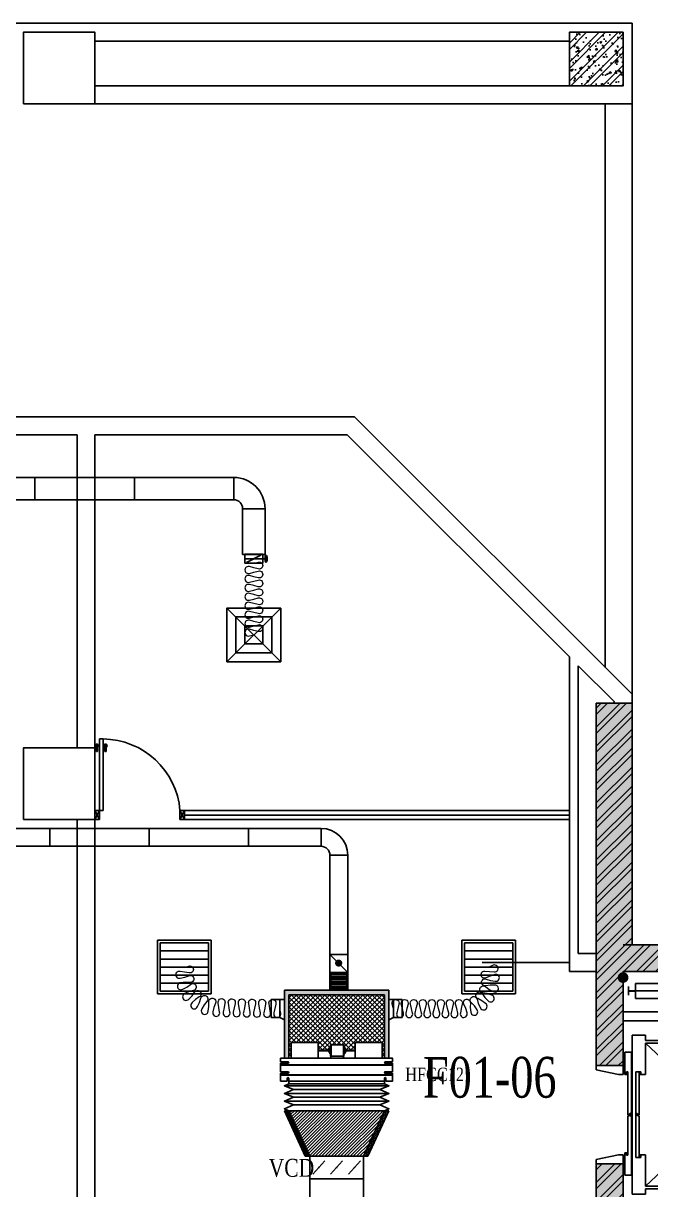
# Model space of a CAD drawing. Header units: metres. Extents: x 352651 to 1421851, y -87441 to -24441.
# Drawn here: x 406733 to 413741, y -69398 to -56360 of the extents above; entities that cross this region are included whole.
import ezdxf

# ---------------------------------------------------------------- set-up
doc = ezdxf.new("R2010")
doc.units = ezdxf.units.M
doc.header["$LTSCALE"] = 300
doc.header["$MEASUREMENT"] = 0
for name, color, linetype in [('bat noi mem', 4, 'CONTINUOUS'), ('CUA', 8, 'CONTINUOUS'), ('CUAGIO', 2, 'CONTINUOUS'), ('DIM', 1, 'CONTINUOUS'), ('HATCH', 145, 'CONTINUOUS'), ('KICH-THUOC', 9, 'CONTINUOUS'), ('KT', 1, 'CONTINUOUS'), ('NOITHAT', 145, 'CONTINUOUS'), ('THAY', 9, 'CONTINUOUS'), ('thiet bi', 11, 'CONTINUOUS'), ('TUONG', 7, 'CONTINUOUS'), ('vach', 6, 'CONTINUOUS')]:
    doc.layers.add(name, color=color, linetype=linetype)
doc.layers.add('noi mem', color=5, linetype='BATTING', lineweight=0)
doc.styles.add('PHU', font='vntimeh.shx', dxfattribs={"width": 0.8})
doc.styles.add('ROMANS', font='romans.shx', dxfattribs={"width": 0.75, "bigfont": 'romancvn.shx'})
doc.linetypes.add('BATTING', pattern='A,0.0001,-0.1,[134,ltypeshp.shx,S=0.1,R=0,X=-0.1,Y=0],-0.2,[134,ltypeshp.shx,S=0.1,R=180,X=0.1,Y=0],-0.1', length=0.4001)
pattern_1 = [(0, (-50953.95, 216760.068), (6.25, -12.5), [0, -12.5])]

# ---------------------------------------------------------------- blocks, each defined once
blk = doc.blocks.new('cot1')
at = {"layer": 'vach'}
blk.add_lwpolyline([(-400, -400), (400, -400), (400, 400), (-400, 400)], close=True, dxfattribs=at)
blk = doc.blocks.new('SAG')
at = {"layer": 'CUAGIO'}
for p, q in [((-300, 300), (-300, -300)), ((300, 300), (-300, 300)), ((300, -300), (300, 300)), ((-300, -300), (300, -300))]:
    blk.add_line(p, q, dxfattribs=at)
at = {"layer": 'CUAGIO', "color": 8}
for p, q in [((-270, 270), (-270, -270)), ((270, 270), (-270, 270)), ((-180, -270), (-180, 270)), ((-90, -270), (-90, 270)), ((0, -270), (0, 270)), ((90, -270), (90, 270)), ((180, -270), (180, 270)), ((270, -270), (270, 270)), ((-270, -270), (270, -270))]:
    blk.add_line(p, q, dxfattribs=at)
blk = doc.blocks.new('SAD')
at = {"layer": 'CUAGIO', "color": 8}
for p, q in [((-300, -300), (300, 300)), ((300, -300), (-300, 300))]:
    blk.add_line(p, q, dxfattribs=at)
at = {"layer": 'CUAGIO'}
blk.add_lwpolyline([(300, -300), (300, 300), (-300, 300), (-300, -300)], close=True, dxfattribs=at)
at = {"layer": 'CUAGIO', "color": 8}
for points in [[(200, -200), (200, 200), (-200, 200), (-200, -200)], [(100, -100), (100, 100), (-100, 100), (-100, -100)]]:
    blk.add_lwpolyline(points, close=True, dxfattribs=at)
blk = doc.blocks.new('c1000')
at = {"layer": 'CUA', "ltscale": 0.2}
for p, q in [((47, 825), (-2, 825)), ((16, 809), (16, 760)), ((22, 851), (22, 797)), ((28, 809), (28, 760)), ((50, 100), (50, 900)), ((90, 900), (50, 900)), ((90, 100), (90, 900)), ((93, 825), (142, 825)), ((112, 809), (112, 760)), ((118, 851), (118, 797)), ((124, 809), (124, 760)), ((16, 760), (28, 760)), ((124, 760), (112, 760)), ((50, 100), (0, 0)), ((50, 0), (0, 100)), ((50, 0), (50, 100)), ((90, 100), (50, 100)), ((50, 0), (50, 0)), ((950, 0), (950, 100)), ((950, 0), (1000, 100)), ((950, 100), (1000, 0)), ((950, 0), (950, 0))]:
    blk.add_line(p, q, dxfattribs=at)
for points in [[(50, 100), (0, 100), (0, 0), (50, 0)], [(950, 100), (1000, 100), (1000, 0), (950, 0)]]:
    blk.add_lwpolyline(points, close=True, dxfattribs=at)
for centre in [(22, 825), (118, 825)]:
    blk.add_circle(centre, 17.3, dxfattribs=at)
blk.add_arc((81, 28), 872, 4.759, 89.399, dxfattribs=at)
blk = doc.blocks.new('thang may')
at = {"layer": 'DIM'}
for p, q in [((1110, 5383), (40, 5383)), ((1230, 4813), (1620, 4588)), ((1235, 4822), (1625, 4597)), ((1631, 4569), (1631, 3431)), ((1641, 4569), (1641, 3431)), ((42, 4478), (81, 4478)), ((42, 3522), (81, 3522)), ((1230, 3187), (1620, 3412)), ((1235, 3178), (1625, 3403)), ((1230, 2413), (1620, 2188)), ((1235, 2422), (1625, 2197)), ((1631, 1031), (1631, 2169)), ((1641, 1031), (1641, 2169)), ((42, 2078), (81, 2078)), ((42, 1122), (81, 1122)), ((1230, 787), (1620, 1012)), ((1235, 778), (1625, 1003)), ((1110, 217), (40, 217))]:
    blk.add_line(p, q, dxfattribs=at)
at = {"layer": 'DIM', "const_width": 20}
for points in [[(-40, 5333), (-40, 5433)], [(40, 5383), (-40, 5383)], [(1110, 5383), (1190, 5383)], [(1190, 5333), (1190, 5433)], [(-40, 267), (-40, 167)], [(1190, 267), (1190, 167)], [(40, 217), (-40, 217)], [(1110, 217), (1190, 217)]]:
    blk.add_lwpolyline(points, dxfattribs=at)
at = {"layer": 'THAY'}
for p, q in [((1250, 5150), (-100, 5150)), ((1250, 5050), (-100, 5050)), ((1950, 4750), (1408, 5040)), ((3, 4000), (3, 4890)), ((149, 4890), (3, 4890)), ((149, 4830), (149, 4890)), ((149, 4830), (1155, 4830)), ((1155, 4860), (1155, 4830)), ((1155, 4860), (1212, 4860)), ((1663, 4600), (1212, 4860)), ((1219, 4794), (1246, 4841)), ((-80, 4700), (-7, 4700)), ((-80, 4450), (-80, 4700)), ((-7, 4000), (-7, 4700)), ((149, 4450), (149, 4800)), ((149, 4800), (1609, 3431)), ((149, 4800), (1208, 4800)), ((1609, 4569), (1208, 4800)), ((1950, 3250), (1950, 4750)), ((1609, 4569), (149, 3200)), ((1609, 4569), (1636, 4616)), ((1609, 3431), (1609, 4569)), ((1609, 4569), (1663, 4569)), ((1663, 3400), (1663, 4600)), ((-400, 4500), (-400, 4550)), ((-150, 4450), (-400, 4500)), ((-100, 4450), (-150, 4450)), ((-100, 4550), (-100, 4450)), ((-54, 4450), (-80, 4450)), ((-63, 4478), (-63, 4461)), ((-63, 4478), (-46, 4478)), ((-54, 4470), (-54, 4450)), ((-46, 4000), (-46, 4478)), ((42, 4000), (42, 4478)), ((98, 4478), (81, 4478)), ((81, 4000), (81, 4478)), ((89, 4470), (89, 4450)), ((89, 4450), (149, 4450)), ((98, 4478), (98, 4461)), ((-46, 3998), (-46, 4000)), ((-34, 3998), (-46, 3998)), ((-30, 3988), (-46, 3988)), ((-46, 3988), (-46, 3547)), ((-33, 4000), (-34, 3998)), ((-24, 4012), (-33, 4000)), ((-21, 4000), (-30, 3988)), ((-8, 4012), (-24, 4012)), ((-20, 4002), (-21, 4000)), ((-8, 4002), (-20, 4002)), ((-8, 4025), (-8, 4012)), ((-8, 4000), (-8, 4002)), ((-8, 3975), (-8, 4000)), ((-8, 4000), (-7, 4000)), ((-7, 3325), (-7, 4000)), ((3, 3110), (3, 4000)), ((42, 3998), (42, 4000)), ((43, 4000), (42, 4000)), ((42, 3988), (42, 3522)), ((43, 4025), (43, 4012)), ((43, 4012), (59, 4012)), ((43, 4002), (55, 4002)), ((43, 4000), (43, 4002)), ((43, 3975), (43, 4000)), ((55, 4002), (56, 4000)), ((56, 4000), (65, 3988)), ((59, 4012), (67, 4000)), ((65, 3988), (81, 3988)), ((67, 4000), (69, 3998)), ((69, 3998), (81, 3998)), ((81, 3998), (81, 4000)), ((81, 3988), (81, 3522)), ((-150, 3550), (-400, 3500)), ((-100, 3550), (-150, 3550)), ((-100, 3450), (-100, 3550)), ((-80, 3575), (-80, 3325)), ((-54, 3575), (-80, 3575)), ((-63, 3547), (-63, 3564)), ((-46, 3547), (-63, 3547)), ((-54, 3555), (-54, 3575)), ((98, 3522), (81, 3522)), ((89, 3530), (89, 3550)), ((89, 3550), (149, 3550)), ((98, 3522), (98, 3539)), ((149, 3550), (149, 3200)), ((-400, 3500), (-400, 3450)), ((1609, 3431), (1208, 3200)), ((1663, 3400), (1212, 3140)), ((1609, 3431), (1663, 3431)), ((1609, 3431), (1636, 3384)), ((-7, 3325), (-80, 3325)), ((149, 3200), (1208, 3200)), ((149, 3170), (1155, 3170)), ((149, 3170), (149, 3110)), ((1155, 3140), (1155, 3170)), ((1155, 3140), (1212, 3140)), ((1219, 3206), (1246, 3159)), ((1950, 3250), (1390, 2950)), ((149, 3110), (3, 3110)), ((1950, 2350), (1390, 2650)), ((3, 2490), (3, 1600)), ((149, 2490), (3, 2490)), ((149, 2430), (149, 2490)), ((149, 2430), (1155, 2430)), ((149, 2400), (1208, 2400)), ((1609, 1031), (149, 2400)), ((149, 2050), (149, 2400)), ((1155, 2460), (1155, 2430)), ((1155, 2460), (1212, 2460)), ((1609, 2169), (1208, 2400)), ((1663, 2200), (1212, 2460)), ((1219, 2394), (1246, 2441)), ((1950, 2350), (1950, 850)), ((-80, 2025), (-80, 2275)), ((-7, 2275), (-80, 2275)), ((-7, 2275), (-7, 1600)), ((-400, 2100), (-400, 2150)), ((-150, 2050), (-400, 2100)), ((-100, 2150), (-100, 2050)), ((149, 800), (1609, 2169)), ((1609, 2169), (1636, 2216)), ((1609, 2169), (1609, 1031)), ((1609, 2169), (1663, 2169)), ((1663, 2200), (1663, 1000)), ((-100, 2050), (-150, 2050)), ((-54, 2025), (-80, 2025)), ((-46, 2053), (-63, 2053)), ((-63, 2053), (-63, 2036)), ((-54, 2045), (-54, 2025)), ((-46, 1612), (-46, 2053)), ((42, 1612), (42, 2078)), ((81, 1612), (81, 2078)), ((98, 2078), (81, 2078)), ((89, 2070), (89, 2050)), ((89, 2050), (149, 2050)), ((98, 2078), (98, 2061)), ((-30, 1612), (-46, 1612)), ((-34, 1602), (-46, 1602)), ((-46, 1602), (-46, 1600)), ((-46, 1600), (-46, 1122)), ((-33, 1600), (-34, 1602)), ((-24, 1588), (-33, 1600)), ((-21, 1600), (-30, 1612)), ((-8, 1588), (-24, 1588)), ((-20, 1598), (-21, 1600)), ((-8, 1598), (-20, 1598)), ((-8, 1625), (-8, 1600)), ((-8, 1600), (-8, 1598)), ((-8, 1600), (-7, 1600)), ((-8, 1575), (-8, 1588)), ((-7, 1600), (-7, 900)), ((3, 1600), (3, 710)), ((42, 1602), (42, 1600)), ((42, 1600), (42, 1122)), ((43, 1600), (42, 1600)), ((43, 1625), (43, 1600)), ((43, 1600), (43, 1598)), ((43, 1598), (55, 1598)), ((43, 1575), (43, 1588)), ((43, 1588), (59, 1588)), ((55, 1598), (56, 1600)), ((56, 1600), (65, 1612)), ((59, 1588), (67, 1600)), ((65, 1612), (81, 1612)), ((67, 1600), (69, 1602)), ((69, 1602), (81, 1602)), ((81, 1602), (81, 1600)), ((81, 1600), (81, 1122)), ((-150, 1150), (-400, 1100)), ((-400, 1100), (-400, 1050)), ((-100, 1150), (-150, 1150)), ((-100, 1050), (-100, 1150)), ((-54, 1150), (-80, 1150)), ((-80, 1150), (-80, 900)), ((-63, 1122), (-63, 1139)), ((-63, 1122), (-46, 1122)), ((-54, 1130), (-54, 1150)), ((98, 1122), (81, 1122)), ((89, 1130), (89, 1150)), ((89, 1150), (149, 1150)), ((98, 1122), (98, 1139)), ((149, 1150), (149, 800)), ((1609, 1031), (1208, 800)), ((1663, 1000), (1212, 740)), ((1609, 1031), (1663, 1031)), ((1609, 1031), (1636, 984)), ((-80, 900), (-7, 900)), ((149, 800), (1208, 800)), ((1219, 806), (1246, 759)), ((1950, 850), (1390, 550)), ((149, 710), (3, 710)), ((149, 770), (149, 710)), ((149, 770), (1155, 770)), ((1155, 740), (1155, 770)), ((1155, 740), (1212, 740)), ((1250, 550), (-100, 550)), ((1250, 450), (-100, 450))]:
    blk.add_line(p, q, dxfattribs=at)
for points in [[(40, 5466), (40, 5300), (1110, 5300), (1110, 5466)], [(40, 134), (40, 300), (1110, 300), (1110, 134)]]:
    blk.add_lwpolyline(points, close=True, dxfattribs=at)
for points in [[(1550, 295), (2250, 670), (2250, 2530), (1746, 2800), (2250, 3070), (2250, 4930), (1550, 5305)], [(1477, 5168), (2095, 4837), (2095, 3163), (1459, 2822)], [(1481, 5177), (2105, 4843), (2105, 3157), (1464, 2813)], [(1477, 432), (2095, 763), (2095, 2437), (1459, 2778)], [(1481, 423), (2105, 757), (2105, 2443), (1464, 2787)]]:
    blk.add_lwpolyline(points, dxfattribs=at)
at = {"layer": 'vach'}
for p, q in [((-400, 4550), (-400, 5600)), ((-100, 4550), (-100, 5600)), ((-100, 5600), (1250, 5600)), ((1250, 5050), (1250, 5600)), ((1408, 5040), (1550, 5305)), ((1250, 5050), (1390, 5050)), ((1390, 5050), (1408, 5040)), ((-400, 4550), (-100, 4550)), ((-400, 3450), (-100, 3450)), ((-400, 2150), (-400, 3450)), ((-100, 3450), (-100, 2950)), ((-400, 2950), (1390, 2950)), ((1390, 2650), (1390, 2950)), ((-400, 2650), (1390, 2650)), ((-100, 2150), (-100, 2650)), ((-400, 2150), (-100, 2150)), ((-400, 1050), (-100, 1050)), ((-400, 1050), (-400, 0)), ((-100, 1050), (-100, 0)), ((1250, 550), (1250, 0)), ((1250, 550), (1390, 550)), ((1408, 560), (1550, 295)), ((-100, 0), (1250, 0))]:
    blk.add_line(p, q, dxfattribs=at)
for points in [[(-100, 5900), (1550, 5900), (1550, 5305)], [(-100, -300), (1550, -300), (1550, 295)]]:
    blk.add_lwpolyline(points, dxfattribs=at)
blk = doc.blocks.new('bac noi mem')
at = {"layer": 'bat noi mem'}
for p, q in [((493887, -64673), (493867, -64693)), ((494067, -64693), (493867, -64693)), ((493867, -64693), (493887, -64713)), ((493887, -64713), (493867, -64733)), ((494067, -64733), (493867, -64733)), ((493867, -64733), (493887, -64753)), ((493887, -64753), (493867, -64773)), ((494067, -64773), (493867, -64773)), ((493867, -64773), (493887, -64793)), ((493887, -64793), (493867, -64813)), ((494047, -64673), (493887, -64673)), ((494047, -64713), (493887, -64713)), ((494047, -64753), (493887, -64753)), ((494047, -64793), (493887, -64793)), ((494047, -64673), (494067, -64693)), ((494067, -64693), (494047, -64713)), ((494047, -64713), (494067, -64733)), ((494067, -64733), (494047, -64753)), ((494047, -64753), (494067, -64773)), ((494067, -64773), (494047, -64793)), ((494047, -64793), (494067, -64813)), ((494067, -64813), (493867, -64813)), ((493867, -64813), (493887, -64833)), ((493887, -64833), (493867, -64853)), ((494067, -64853), (493867, -64853)), ((493867, -64853), (493887, -64873)), ((494047, -64833), (493887, -64833)), ((494047, -64873), (493887, -64873)), ((494067, -64813), (494047, -64833)), ((494047, -64833), (494067, -64853)), ((494067, -64853), (494047, -64873))]:
    blk.add_line(p, q, dxfattribs=at)
blk = doc.blocks.new('1-van gio D200')
at = {"layer": 'CUAGIO'}
h = blk.add_hatch(dxfattribs=at)
h.set_pattern_fill('ANSI31', color=256, scale=100, style=0)
edge = h.paths.add_edge_path()
edge.add_ellipse((486127, -58494), major_axis=(-38.1, 0), ratio=0.310482, start_angle=0, end_angle=360, ccw=False)
for p, q in [((486167, -58437), (486087, -58277)), ((486127, -58257), (486127, -58494))]:
    blk.add_line(p, q, dxfattribs=at)
at = {"layer": 'CUAGIO', "const_width": 3}
for points in [[(486127, -58457), (486177, -58457), (486177, -58257), (486077, -58257), (486077, -58457), (486127, -58457)], [(486167, -58437), (486087, -58277)], [(486127, -58257), (486127, -58494)]]:
    blk.add_lwpolyline(points, dxfattribs=at)
at = {"layer": 'CUAGIO'}
blk.add_lwpolyline([(486177, -58457), (486077, -58457), (486077, -58257), (486177, -58257)], close=True, dxfattribs=at)
at = {"layer": 'CUAGIO', "const_width": 5.35}
blk.add_lwpolyline([(486131, -58357, -1), (486123, -58357, -1)], format="xyb", close=True, dxfattribs=at)
at = {"layer": 'CUAGIO', "extrusion": (0, 0, -1)}
blk.add_ellipse((486127, -58494), major_axis=(-38.1, 0), ratio=0.310482, start_param=-1.570796, end_param=4.712389, dxfattribs=at)

msp = doc.modelspace()

# ---------------------------------------------------------------- hatches: boundary and pattern name
at = {"layer": 'CUAGIO'}
h = msp.add_hatch(dxfattribs=at)
h.set_pattern_fill('DOTS', color=2, scale=200, style=0)
h.set_pattern_definition([(0, (-140861.257, -124655.043), (6.25, -12.5), [0, -12.5])])
h.paths.add_polyline_path([(410816, -67929.6), (410766, -67929.6), (410766, -67219.6), (409699, -67219.6), (409699, -67602.2), (409699, -67929.6), (409649, -67929.6), (409649, -67587.2), (409649, -67169.6), (410816, -67169.6)])
at = {"layer": 'CUAGIO', "ltscale": 1.5}
h = msp.add_hatch(dxfattribs=at)
h.set_pattern_fill('ANSI37', color=9, scale=300, style=0)
h.set_pattern_definition([(315, (38100, -114078.633), (-26.5165043, -26.5165043), []), (225, (38100, -114078.633), (-26.5165043, 26.5165043), [])])
h.paths.add_polyline_path([(410171.6, -67779, 1), (410165.1, -67781.1), (410165.1, -67806.1), (410155.3, -67806.1), (410155.3, -67821.9), (410144.7, -67821.9), (410144.7, -67837.5), (410025.1, -67837.5), (410025.1, -67754.6), (409725.1, -67754.6), (409725.1, -67929.6), (409699, -67929.6), (409699, -67587.2), (409699, -67219.6), (410766, -67219.6), (410766, -67929.6), (410740, -67929.6), (410740, -67754.6), (410440, -67754.6), (410440, -67837.5), (410334.7, -67837.5), (410334.7, -67821.9), (410324.2, -67821.9), (410324.2, -67806.1), (410314.3, -67806.1), (410314.3, -67781.1, 0.9999991), (410307.8, -67779)])
at = {"layer": 'CUAGIO'}
h = msp.add_hatch(dxfattribs=at)
h.set_pattern_fill('DOTS', color=256, scale=200, style=0)
h.set_pattern_definition(pattern_1)
h.paths.add_polyline_path([(409699, -68515.1), (409649, -68515.1), (409882.5, -69025.1), (409932.5, -69025.1)])
h = msp.add_hatch(dxfattribs=at)
h.set_pattern_fill('DOTS', color=256, scale=200, style=0)
h.set_pattern_definition(pattern_1)
h.paths.add_polyline_path([(410532.5, -69025.1), (410582.5, -69025.1), (410816, -68515.1), (410766, -68515.1)])
at = {"layer": 'KICH-THUOC'}
h = msp.add_hatch(dxfattribs=at)
h.set_pattern_fill('ANSI31', color=2, scale=200, style=0)
h.set_pattern_definition([(45, (-203304.336, -284.07), (-17.6776695, 17.6776695), [])])
h.paths.add_polyline_path([(410532.5, -69025.1), (409932.5, -69025.1), (409699, -68515.1), (410766, -68515.1)])
at = {"layer": 'NOITHAT', "linetype": 'Continuous'}
h = msp.add_hatch(dxfattribs=at)
h.set_pattern_fill('ANSI32,_O', color=256, scale=400)
h.set_pattern_definition([(45, (43235.13, -369750.56), (-106.066017, 106.066017), []), (45, (43305.84, -369750.56), (-106.066017, 106.066017), [])])
h.paths.add_polyline_path([(413132.5, -56859.6), (413132.5, -56459.6), (412832.5, -56459.6), (412832.5, -56859.6)])
h.paths.add_polyline_path([(413432.5, -56859.6), (413432.5, -56459.6), (413132.5, -56459.6), (413132.5, -56859.6)])
h.paths.add_polyline_path([(413132.5, -56859.6), (413132.5, -57059.6), (413432.5, -57059.6), (413432.5, -56859.6)])
h.paths.add_polyline_path([(413132.5, -57059.6), (413132.5, -56859.6), (412832.5, -56859.6), (412832.5, -57059.6)])
h = msp.add_hatch(dxfattribs=at)
h.set_pattern_fill('AR-CONC,_O', color=256, scale=30)
h.set_pattern_definition([(50, (43235.13, -369750.56), (215.178055, -18.82564), [22.5, -247.5]), (355, (43235.13, -369750.56), (-41.6254, 225.65764), [18, -198]), (100.4514, (43253.06, -369752.12), (173.552815, 206.83186), [19.12206, -210.34263]), (46.1842, (43235.13, -369690.56), (320.17231, -49.6557), [33.75, -371.25]), (96.6356, (43261.8, -369694.7), (280.39881, 292.23536), [28.68309, -315.5139]), (351.1842, (43235.13, -369690.56), (280.39858, 292.23558), [27, -297]), (21, (43265.13, -369705.56), (179.072116, -120.78567), [22.5, -247.5]), (326, (43265.13, -369705.56), (72.9946, 217.54501), [18, -198]), (71.4514, (43280.05, -369715.62), (252.06679, 96.75915), [19.12206, -210.34263]), (37.5, (43235.13, -369750.556), (3.647957, 99.868156), [0, -195.6, 0, -201, 0, -198.75]), (7.5, (43235.13, -369750.56), (78.920861, 118.323514), [0, -114.6, 0, -191.1, 0, -75.75]), (327.5, (43168.23, -369750.556), (160.146731, -6.766462), [0, -75, 0, -234, 0, -310.5]), (317.5, (43138.23, -369750.56), (174.95585, 30.031495), [0, -97.5, 0, -155.4, 0, -220.5])])
h.paths.add_polyline_path([(413132.5, -56859.6), (413132.5, -56459.6), (412832.5, -56459.6), (412832.5, -56859.6)])
h.paths.add_polyline_path([(413432.5, -56859.6), (413432.5, -56459.6), (413132.5, -56459.6), (413132.5, -56859.6)])
h.paths.add_polyline_path([(413132.5, -56859.6), (413132.5, -57059.6), (413432.5, -57059.6), (413432.5, -56859.6)])
h.paths.add_polyline_path([(413132.5, -57059.6), (413132.5, -56859.6), (412832.5, -56859.6), (412832.5, -57059.6)])
h = msp.add_hatch(dxfattribs=at)
h.set_pattern_fill('AR-CONC', color=256, scale=30, style=0)
h.set_pattern_definition([(50, (-89100, -347750.56), (215.178055, -18.82564), [22.5, -247.5]), (355, (-89100, -347750.56), (-41.6254, 225.65764), [18, -198]), (100.4514, (-89082.07, -347752.12), (173.552815, 206.83186), [19.12206, -210.34263]), (46.1842, (-89100, -347690.56), (320.17231, -49.6557), [33.75, -371.25]), (96.6356, (-89073.32, -347694.7), (280.39881, 292.23536), [28.68309, -315.5139]), (351.1842, (-89100, -347690.56), (280.39858, 292.23558), [27, -297]), (21, (-89070, -347705.56), (179.072116, -120.785667), [22.5, -247.5]), (326, (-89070, -347705.56), (72.9946, 217.54501), [18, -198]), (71.4514, (-89055.08, -347715.62), (252.06679, 96.75915), [19.12206, -210.34263]), (37.5, (-89100, -347750.556), (3.647957, 99.868156), [0, -195.6, 0, -201, 0, -198.75]), (7.5, (-89100, -347750.56), (78.920861, 118.323514), [0, -114.6, 0, -191.1, 0, -75.75]), (327.5, (-89166.9, -347750.556), (160.146731, -6.766462), [0, -75, 0, -234, 0, -310.5]), (317.5, (-89196.9, -347750.56), (174.95585, 30.031495), [0, -97.5, 0, -155.4, 0, -220.5])])
h.paths.add_polyline_path([(413432.5, -71509.6), (413132.5, -71509.6), (413132.5, -72559.6), (413432.5, -72559.6)])
h.paths.add_polyline_path([(415082.5, -72264.4), (414940.8, -72000), (414922.9, -72009.6), (414782.5, -72009.6), (414782.5, -72559.6), (413432.5, -72559.6), (413432.5, -72859.6), (415082.5, -72859.6)])
h.paths.add_polyline_path([(414922.9, -69609.6), (413132.5, -69609.6), (413132.5, -69909.6), (414922.9, -69909.6)])
h.paths.add_polyline_path([(413432.5, -69109.6), (413132.5, -69109.6), (413132.5, -69609.6), (413432.5, -69609.6)])
h.paths.add_polyline_path([(413432.5, -69909.6), (413132.5, -69909.6), (413132.5, -70409.6), (413432.5, -70409.6)])
h.paths.add_polyline_path([(413432.5, -67056.8, -0.4166743), (413402.3, -67026.8, -0.4166743), (413432.5, -66996.8), (413432.5, -66959.6), (414782.5, -66959.6), (414782.5, -67026.8), (415082.5, -67026.8), (415082.5, -66659.6), (413532.5, -66659.6), (413532.5, -64859.6), (413132.5, -64859.6), (413132.5, -66959.6), (413132.5, -68009.6), (413432.5, -68009.6)])
h.paths.add_polyline_path([(415082.5, -67026.8), (414782.5, -67026.8), (414782.5, -67509.6), (414922.9, -67509.6), (414940.8, -67519.1), (415082.5, -67254.7)], flags=17)
h.paths.add_polyline_path([(413532.5, -63959.6), (413132.5, -63959.6), (413132.5, -64859.6), (413532.5, -64859.6)])
h = msp.add_hatch(dxfattribs=at)
h.set_pattern_fill('ANSI32,_O', color=256, scale=400)
h.set_pattern_definition([(45, (-89100, -347750.56), (-106.066017, 106.066017), []), (45, (-89029.29, -347750.56), (-106.066017, 106.066017), [])])
h.paths.add_polyline_path([(413432.5, -71509.6), (413132.5, -71509.6), (413132.5, -72559.6), (413432.5, -72559.6)])
h.paths.add_polyline_path([(415082.5, -72264.4), (414940.8, -72000), (414922.9, -72009.6), (414782.5, -72009.6), (414782.5, -72559.6), (413432.5, -72559.6), (413432.5, -72859.6), (415082.5, -72859.6)])
h.paths.add_polyline_path([(414922.9, -69609.6), (413132.5, -69609.6), (413132.5, -69909.6), (414922.9, -69909.6)])
h.paths.add_polyline_path([(413432.5, -69109.6), (413132.5, -69109.6), (413132.5, -69609.6), (413432.5, -69609.6)])
h.paths.add_polyline_path([(413432.5, -69909.6), (413132.5, -69909.6), (413132.5, -70409.6), (413432.5, -70409.6)])
h.paths.add_polyline_path([(413432.5, -67056.8, -0.4166743), (413402.3, -67026.8, -0.4166743), (413432.5, -66996.8), (413432.5, -66959.6), (414782.5, -66959.6), (414782.5, -67026.8), (415082.5, -67026.8), (415082.5, -66659.6), (413532.5, -66659.6), (413532.5, -64859.6), (413132.5, -64859.6), (413132.5, -66959.6), (413132.5, -68009.6), (413432.5, -68009.6)])
h.paths.add_polyline_path([(415082.5, -67026.8), (414782.5, -67026.8), (414782.5, -67509.6), (414922.9, -67509.6), (414940.8, -67519.1), (415082.5, -67254.7)], flags=17)
h.paths.add_polyline_path([(413532.5, -63959.6), (413132.5, -63959.6), (413132.5, -64859.6), (413532.5, -64859.6)])

# ---------------------------------------------------------------- linework, layer by layer
at = {"layer": 'bat noi mem'}
for p, q in [((410816, -68236.5), (409649, -68236.5)), ((409749, -68279.4), (410716, -68279.4)), ((409649, -68322.2), (410816, -68322.2)), ((409649, -68407.9), (410816, -68407.9)), ((410716, -68365.1), (409749, -68365.1)), ((410716, -68450.8), (409749, -68450.8)), ((409699, -68515.1), (410766, -68515.1)), ((410766, -68515.1), (409699, -68515.1))]:
    msp.add_line(p, q, dxfattribs=at)
for points in [[(409699, -68215.1), (409649, -68236.5), (409749, -68279.4), (409649, -68322.2), (409749, -68365.1), (409649, -68407.9), (409749, -68450.8), (409649, -68493.6), (409699, -68515.1)], [(410766, -68215.1), (410816, -68236.5), (410716, -68279.4), (410816, -68322.2), (410716, -68365.1), (410816, -68407.9), (410716, -68450.8), (410816, -68493.6), (410766, -68515.1)]]:
    msp.add_lwpolyline(points, dxfattribs=at)
at = {"layer": 'CUA'}
for p, q in [((408532.5, -65159.6), (412832.5, -65159.6)), ((408532.5, -65209.6), (412832.5, -65209.6)), ((408532.5, -65259.6), (412832.5, -65259.6))]:
    msp.add_line(p, q, dxfattribs=at)
at = {"layer": 'CUAGIO'}
for p, q in [((409082.6, -61435.7), (403332.5, -61435.7)), ((406862.6, -61685.7), (406862.6, -61435.7)), ((407972.6, -61685.7), (407972.6, -61435.7)), ((409082.6, -61685.7), (409082.6, -61435.7)), ((403530.6, -61685.7), (409080.6, -61685.7)), ((409182.6, -62295.7), (409182.6, -61785.7)), ((409182.6, -61785.7), (409432.6, -61785.7)), ((409432.6, -62295.7), (409432.6, -61785.7)), ((409182.6, -62295.7), (409432.6, -62295.7)), ((409432.6, -62895.7), (409182.6, -62895.7)), ((410057.9, -65359.6), (403697.4, -65359.6)), ((407027.4, -65359.6), (407027.4, -65559.6)), ((408137.4, -65359.6), (408137.4, -65559.6)), ((409247.4, -65359.6), (409247.4, -65559.6)), ((410057.9, -65559.6), (410057.9, -65359.6)), ((410157.9, -66930.5), (410157.9, -66769.6)), ((410357.9, -66769.6), (410157.9, -66769.6)), ((410157.9, -66769.6), (410357.9, -66969.6)), ((410357.9, -66969.6), (410357.9, -66769.6)), ((409499.3, -67473.5), (409499.3, -67273.5)), ((409599, -67273.5), (409499.3, -67273.5)), ((409599, -67273.5), (409599, -67473.5)), ((409599, -67273.5), (409599, -67473.5)), ((409599, -67273.5), (409599, -67473.5)), ((409649, -67602.2), (409649, -67169.6)), ((409699, -67602.2), (409699, -67219.6)), ((410766, -67602.2), (410766, -67221.4)), ((410866, -67473.5), (410866, -67273.5)), ((410866, -67273.5), (410866, -67473.5)), ((410866, -67273.5), (410866, -67473.5)), ((410866, -67273.5), (410965.7, -67273.5)), ((410965.7, -67473.5), (410965.7, -67273.5)), ((409649, -67587.2), (409649, -67929.6)), ((409699, -67587.2), (409699, -67929.6)), ((410766, -67602.2), (410766, -67929.6)), ((410816, -68515.1), (409649, -68515.1)), ((409882.5, -69025.1), (409649, -68515.1)), ((409649, -68515.1), (410816, -68515.1)), ((409699, -68515.1), (410766, -68515.1)), ((410766, -68515.1), (409699, -68515.1)), ((409932.5, -69025.1), (409699, -68515.1)), ((410532.5, -69025.1), (410766, -68515.1)), ((410582.5, -69025.1), (410816, -68515.1)), ((409932.5, -69025.1), (409882.5, -69025.1)), ((409882.5, -69025.1), (410582.5, -69025.1)), ((409932.5, -69025.1), (409882.5, -69025.1)), ((410099.5, -69075.8), (409965.6, -69224.4)), ((410299.5, -69075.8), (410165.6, -69224.4)), ((410499.5, -69075.8), (410365.6, -69224.4)), ((410532.5, -69025.1), (410582.5, -69025.1)), ((410532.5, -69025.1), (410582.5, -69025.1)), ((410532.5, -69275.1), (409932.5, -69275.1))]:
    msp.add_line(p, q, dxfattribs=at)
at = {"layer": 'CUAGIO', "color": 2}
for p, q in [((410157.9, -65659.6), (410157.9, -67169.6)), ((410357.9, -65659.6), (410357.9, -67169.6)), ((410157.9, -66969.6), (410157.9, -66930.5)), ((410357.9, -66969.6), (410157.9, -66969.6)), ((410816, -67169.6), (409649, -67169.6)), ((410766, -67219.6), (409699, -67219.6)), ((410766, -67929.6), (410766, -67219.6)), ((410816, -67929.6), (410816, -67169.6))]:
    msp.add_line(p, q, dxfattribs=at)
at = {"layer": 'CUAGIO'}
for points, const_width in [([(410235, -66864.9, 1), (410275, -66864.9, 1)], 40), ([(410027.5, -69150.1, -1), (410037.5, -69150.1, -1)], 10), ([(410227.5, -69150.1, -1), (410237.5, -69150.1, -1)], 10), ([(410427.5, -69150.1, -1), (410437.5, -69150.1, -1)], 10)]:
    msp.add_lwpolyline(points, format="xyb", close=True, dxfattribs=dict(at, const_width=const_width))
for points in [[(409649, -67273.5), (409599, -67273.5)], [(410816, -67273.5), (410866, -67273.5)], [(409499.3, -67473.5), (409599, -67473.5)], [(409649, -67498.7), (409599, -67473.5)], [(410816, -67498.7), (410866, -67473.5)], [(410965.7, -67473.5), (410866, -67473.5)]]:
    msp.add_lwpolyline(points, dxfattribs=at)
for points in [[(409932.5, -69275.1), (410532.5, -69275.1), (410532.5, -69025.1), (409932.5, -69025.1)], [(409932.5, -69275.1), (410532.5, -69275.1), (410532.5, -70385.1), (409932.5, -70385.1)]]:
    msp.add_lwpolyline(points, close=True, dxfattribs=at)
for centre, radius in [((409082.6, -61785.7), 350), ((409082.6, -61785.7), 100), ((410057.9, -65659.6), 300), ((410057.9, -65659.6), 100)]:
    msp.add_arc(centre, radius, 0, 90, dxfattribs=at)
at = {"layer": 'HATCH', "linetype": 'Continuous', "const_width": 60}
msp.add_lwpolyline([(413462.3, -67026.8, -1), (413402.3, -67026.8, -1)], format="xyb", close=True, dxfattribs=at)
at = {"layer": 'KICH-THUOC', "color": 2}
for p, q in [((397412.1, -65559.6), (410057.9, -65559.6)), ((410357.9, -65659.6), (410157.9, -65659.6))]:
    msp.add_line(p, q, dxfattribs=at)
at = {"layer": 'KT', "ltscale": 1.5}
for p, q in [((412832.5, -66859.6), (411860, -66859.6)), ((413132.5, -67009.6), (413132.5, -66859.6)), ((413132.5, -66859.6), (413132.5, -66859.6))]:
    msp.add_line(p, q, dxfattribs=at)
at = {"layer": 'noi mem', "linetype": 'ByBlock', "ltscale": 1.5}
for points in [[(409307.6, -62395.6), (409357.6, -62383.1, -1.3333333), (409357.6, -62458.1), (409307.6, -62445.6), (409257.6, -62433.1, 1.3333333), (409257.6, -62508.1), (409307.6, -62495.6), (409357.6, -62483.1, -1.3333333), (409357.6, -62558.1), (409307.6, -62545.6), (409257.6, -62533.1, 1.3333333), (409257.6, -62608.1), (409307.6, -62595.6), (409357.6, -62583.1, -1.3333333), (409357.6, -62658.1), (409307.6, -62645.6), (409257.6, -62633.1, 1.3333333), (409257.6, -62708.1), (409307.6, -62695.6), (409357.6, -62683.1, -1.3333333), (409357.6, -62758.1), (409307.6, -62745.6), (409257.6, -62733.1, 1.3333333), (409257.6, -62808.1), (409307.6, -62795.7), (409357.6, -62783.2, -1.3333333), (409357.6, -62858.2), (409307.6, -62845.7), (409257.6, -62833.2, 1.3333333), (409257.6, -62908.2), (409307.6, -62895.7), (409357.6, -62883.2, -1.3333333), (409357.6, -62958.2), (409307.6, -62945.7), (409257.6, -62933.2, 1.3333333), (409257.6, -63008.2), (409307.6, -62995.7), (409357.6, -62983.2, -1.3333333), (409357.6, -63058.2), (409307.6, -63045.7), (409257.6, -63033.2, 1.3333333), (409257.6, -63108.2), (409307.6, -63095.7), (409357.6, -63083.2, -1.3333333), (409357.6, -63158.2), (409307.6, -63145.7), (409257.6, -63133.2, 1.3333333), (409257.6, -63208.2), (409307.6, -63195.7)], [(410866, -67373.5), (410853.8, -67323.5, -1.3333333), (410928.8, -67323.5), (410916.6, -67373.5), (410904.4, -67423.5, 1.3333333), (410979.4, -67423.5), (410967.2, -67373.5), (410954.9, -67323.5, -1.3333333), (411029.9, -67323.5), (411017.7, -67373.5), (411005.5, -67423.5, 1.3333333), (411080.5, -67423.5), (411068.3, -67373.5), (411056.1, -67323.5, -1.3333333), (411131.1, -67323.5), (411118.9, -67373.5), (411106.6, -67423.5, 1.3333333), (411181.6, -67423.5), (411169.4, -67373.5), (411157.2, -67323.5, -1.3333333), (411232.2, -67323.5), (411220, -67373.5), (411207.8, -67423.5, 1.3333333), (411282.8, -67423.5), (411270.6, -67373.5), (411258.3, -67323.5, -1.3333333), (411333.3, -67323.5), (411321.1, -67373.5), (411308.9, -67423.5, 1.3333333), (411383.9, -67423.5), (411371.7, -67373.5), (411359.5, -67323.5, -1.3333333), (411434.5, -67323.5), (411422.3, -67373.5), (411410, -67423.5, 1.3333333), (411485, -67423.5), (411472.8, -67373.5), (411460.6, -67323.5, -1.3333333), (411535.6, -67323.5), (411523.4, -67373.5), (411511.2, -67423.5, 1.3333333), (411586.2, -67423.5), (411574, -67373.5), (411561.7, -67323.5, -1.3333333), (411636.7, -67323.5), (411624.5, -67373.5), (411614.7, -67424.9, 1.3333333), (411689.6, -67421.4), (411675, -67371.1), (411653.1, -67325.6, -1.3333333), (411726.6, -67310.5), (411724.5, -67360.9), (411731.1, -67413, 1.3333333), (411801.3, -67386.3), (411771.7, -67343), (411736.6, -67306.7, -1.3333333), (411801.6, -67269.2), (411815.4, -67317.8), (411838.2, -67365, 1.3333333), (411896.3, -67317.7), (411854.6, -67285.9), (411809.9, -67262.4, -1.3333333), (411859.7, -67206.4), (411888.2, -67248.1), (411924.6, -67285.9, 1.3333333), (411964.9, -67222.6), (411915.3, -67205.5), (411865.5, -67197.4, -1.3333333), (411895.2, -67128.5), (411935.3, -67159.1), (411981.8, -67183.5, 1.3333333), (412000.1, -67110.7), (411947.7, -67110.2), (411897.8, -67118.1, -1.3333333), (411904.3, -67043.4), (411952, -67059.8), (412003.8, -67068.3, 1.3333333), (411998.3, -66993.5), (411948.3, -67009.5), (411900.9, -67029.3, -1.3333333), (411889.1, -66955.3), (411940.4, -66959.5), (411991.7, -66963.8, 1.3333333), (411980, -66889.7), (411932.5, -66909.6)], [(408532.5, -66909.6), (408582.3, -66899.3, -1.3333333), (408584, -66974.3), (408533.8, -66966.3), (408483.5, -66958.5, 1.3333333), (408485.5, -67033.5), (408535.4, -67023), (408582.5, -67007.2, -1.3333333), (408592.9, -67081.4), (408543.2, -67079.2), (408491.7, -67085.3, 1.3333333), (408513.6, -67157.1), (408559.8, -67133.4), (408599.7, -67103.7, -1.3333333), (408632.6, -67171.1), (408584.7, -67184.3), (408537.5, -67206.2, 1.3333333), (408580.6, -67267.6), (408617.2, -67230.7), (408646, -67190.2, -1.3333333), (408698.1, -67244.1), (408656.6, -67271.5), (408618.6, -67306.8, 1.3333333), (408678.5, -67351.9), (408701.9, -67305.5), (408716.7, -67258.1, -1.3333333), (408783, -67293.2), (408752, -67332.1), (408726.8, -67377.5, 1.3333333), (408797.7, -67401.8), (408805.6, -67350.4), (408805, -67300.7, -1.3333333), (408878.9, -67313.6), (408861.5, -67360.2), (408850.6, -67410.3, 1.3333333), (408925.5, -67413), (408918.2, -67362.2), (408909.9, -67312, -1.3333333), (408984.9, -67313.3), (408974.9, -67363.1), (408965, -67413, 1.3333333), (409039.9, -67414.2), (409031.6, -67364.1), (409023.4, -67313.9, -1.3333333), (409098.3, -67315.2), (409088.4, -67365), (409078.4, -67414.8, 1.3333333), (409153.4, -67416.1), (409145.1, -67365.9), (409136.8, -67315.8, -1.3333333), (409211.8, -67317.1), (409201.9, -67366.9), (409191.9, -67416.7, 1.3333333), (409266.9, -67418), (409258.6, -67367.8), (409250.3, -67317.7, -1.3333333), (409325.3, -67318.9), (409315.3, -67368.8), (409305.4, -67418.6, 1.3333333), (409380.4, -67419.9), (409372.1, -67369.7), (409363.8, -67319.6, -1.3333333), (409438.8, -67320.8), (409428.8, -67370.7), (409418.8, -67420.5, 1.3333333), (409493.8, -67421.8), (409485.5, -67371.6), (409477.2, -67321.5, -1.3333333), (409552.2, -67322.7), (409542.3, -67372.6), (409532.3, -67422.4, 1.3333333), (409607.3, -67423.6), (409599, -67373.5)]]:
    msp.add_lwpolyline(points, format="xyb", dxfattribs=at)
at = {"layer": 'THAY', "linetype": 'Continuous'}
for p, q in [((413232.5, -63559.6), (413232.5, -57259.6)), ((413532.5, -63859.6), (413532.5, -57259.6))]:
    msp.add_line(p, q, dxfattribs=at)
at = {"layer": 'thiet bi'}
for p, q in [((410171.6, -67905.1), (410171.6, -67779)), ((410307.8, -67905.1), (410307.8, -67779)), ((410144.7, -67837.5), (410025.1, -67837.5)), ((410025.1, -67846.6), (410025.1, -67837.5)), ((410144.7, -67846.6), (410025.1, -67846.6)), ((410144.7, -67862.3), (410144.7, -67821.9)), ((410155.3, -67821.9), (410144.7, -67821.9)), ((410155.3, -67862.3), (410144.7, -67862.3)), ((410155.3, -67878.1), (410155.3, -67806.1)), ((410165.1, -67806.1), (410155.3, -67806.1)), ((410165.1, -67878.1), (410155.3, -67878.1)), ((410168.4, -67907.5), (410168.4, -67929.6)), ((410311, -67907.5), (410311, -67929.6)), ((410314.3, -67806.1), (410324.2, -67806.1)), ((410314.3, -67878.1), (410324.2, -67878.1)), ((410324.2, -67878.1), (410324.2, -67806.1)), ((410324.2, -67821.9), (410334.7, -67821.9)), ((410324.2, -67862.3), (410334.7, -67862.3)), ((410334.7, -67862.3), (410334.7, -67821.9)), ((410440, -67837.5), (410334.7, -67837.5)), ((410440, -67846.6), (410334.7, -67846.6)), ((410858, -68001.6), (409607, -68001.6)), ((410858, -68006.6), (409607, -68006.6)), ((410858, -68112.6), (409607, -68112.6)), ((410858, -68117.6), (409607, -68117.6)), ((409699, -68215.1), (409699, -68183.6)), ((410766, -68215.1), (410766, -68183.6)), ((409699, -68215.1), (410766, -68215.1))]:
    msp.add_line(p, q, dxfattribs=at)
for points in [[(409725.1, -67754.6), (410025.1, -67754.6), (410025.1, -67929.6), (409725.1, -67929.6)], [(410314.3, -67779), (410165.1, -67779), (410165.1, -67905.1), (410314.3, -67905.1)], [(410740, -67754.6), (410440, -67754.6), (410440, -67929.6), (410740, -67929.6)]]:
    msp.add_lwpolyline(points, close=True, dxfattribs=at)
for points in [[(409607, -67969.1), (409607, -67929.6), (410858, -67929.6), (410858, -67969.1)], [(409607, -68080.1), (409607, -67985.1)], [(410858, -68080.1), (410858, -67985.1)], [(409681, -68183.6), (409607, -68183.6), (409607, -68096.1)], [(410768, -68183.6), (409697, -68183.6)], [(410858, -68096.1), (410858, -68183.6), (410784, -68183.6)]]:
    msp.add_lwpolyline(points, dxfattribs=at)
for points in [[(409607, -67969.1), (409689, -67969.1, -1), (409689, -67985.1), (409607, -67985.1)], [(410858, -67969.1), (410776, -67969.1, 1), (410776, -67985.1), (410858, -67985.1)], [(409607, -68080.1), (409689, -68080.1, -1), (409689, -68096.1), (409607, -68096.1)], [(409681, -68183.6), (409681, -68151.6, -1), (409697, -68151.6), (409697, -68183.6)], [(410858, -68080.1), (410776, -68080.1, 1), (410776, -68096.1), (410858, -68096.1)], [(410784, -68183.6), (410784, -68151.6, 1), (410768, -68151.6), (410768, -68183.6)]]:
    msp.add_lwpolyline(points, format="xyb", dxfattribs=at)
for centre, start, end in [((410168.4, -67780.1), 18.04953, 161.95047), ((410311, -67780.1), 18.04953, 161.95047), ((410168.4, -67904.1), 198.04953, 341.95047), ((410311, -67904.1), 198.04953, 341.95047)]:
    msp.add_arc(centre, 3.41, start, end, dxfattribs=at)
at = {"layer": 'TUONG'}
for p, q in [((398172.5, -56359.6), (413532.5, -56359.6)), ((413532.5, -57259.6), (413532.5, -56359.6)), ((412832.5, -56559.6), (407532.5, -56559.6)), ((412832.5, -57059.6), (407532.5, -57059.6)), ((413532.5, -57259.6), (407532.5, -57259.6)), ((410432.5, -60759.6), (404232.5, -60759.6)), ((410432.5, -60759.6), (413532.5, -63859.6)), ((407332.5, -60959.6), (404032.5, -60959.6)), ((407332.5, -64459.6), (407332.5, -60959.6)), ((410349.7, -60959.6), (407532.5, -60959.6)), ((407532.5, -64459.6), (407532.5, -60959.6)), ((410349.7, -60959.6), (412832.5, -63442.4)), ((412832.5, -63442.4), (412832.5, -66959.6)), ((412932.5, -66759.6), (412932.5, -63542.4)), ((412932.5, -63542.4), (413332.5, -63942.4)), ((413532.5, -63859.6), (413532.5, -63959.6)), ((413332.5, -63942.4), (413332.5, -63959.6)), ((407332.5, -65259.6), (407332.5, -75559.6)), ((407532.5, -65259.6), (407532.5, -76259.6)), ((413132.5, -66759.6), (412932.5, -66759.6)), ((413132.5, -66959.6), (412832.5, -66959.6))]:
    msp.add_line(p, q, dxfattribs=at)
at = {"layer": 'vach'}
for p, q in [((413132.5, -66959.6), (413132.5, -63959.6)), ((413132.5, -63959.6), (413532.5, -63959.6)), ((413532.5, -66659.6), (413532.5, -63959.6))]:
    msp.add_line(p, q, dxfattribs=at)
msp.add_lwpolyline([(412832.5, -57059.6), (413432.5, -57059.6), (413432.5, -56459.6), (412832.5, -56459.6)], close=True, dxfattribs=at)

# ---------------------------------------------------------------- block references
at = {"layer": 'CUAGIO'}
for name, p, rotation in [('1-van gio D200', (350950.2, -548472.6), 90), ('SAG', (408532.5, -66909.6), 270)]:
    msp.add_blockref(name, p, dxfattribs=dict(at, rotation=rotation))
at = {"layer": 'CUAGIO', "xscale": -1}
for name, p, rotation in [('SAD', (409307.6, -63195.7), 180), ('SAG', (411932.5, -66909.6), 90)]:
    msp.add_blockref(name, p, dxfattribs=dict(at, rotation=rotation))
at = {"layer": 'CUAGIO'}
msp.add_blockref('bac noi mem', (-83708.8, -2296.6), dxfattribs=at)
at = {"layer": 'DIM'}
msp.add_blockref('thang may', (413532.5, -72559.6), dxfattribs=at)
at = {"layer": 'TUONG'}
msp.add_blockref('c1000', (407532.5, -65259.6), dxfattribs=at)
at = {"layer": 'vach'}
for p in [(407132.5, -56859.6), (407132.5, -64859.6)]:
    msp.add_blockref('cot1', p, dxfattribs=at)

# ---------------------------------------------------------------- texts
at = {"layer": 'CUAGIO', "color": 2, "insert": (409472.8, -69258.5), "char_height": 200, "width": 439.881, "attachment_point": 7, "style": 'PHU'}
msp.add_mtext('VCD', dxfattribs=at)
at = {"layer": 'KT', "ltscale": 1.5, "insert": (411196.6, -67913.3), "char_height": 456.096, "width": 2517.297, "attachment_point": 1, "style": 'ROMANS'}
msp.add_mtext('{\\fTimes New Roman|b0|i0|c0|p18;F01-06}', dxfattribs=at)
at = {"layer": 'thiet bi', "insert": (411000, -68186.4), "char_height": 150, "width": 679.92, "attachment_point": 7, "style": 'PHU'}
msp.add_mtext('hfcc12', dxfattribs=at)

doc.saveas('drawing.dxf')
